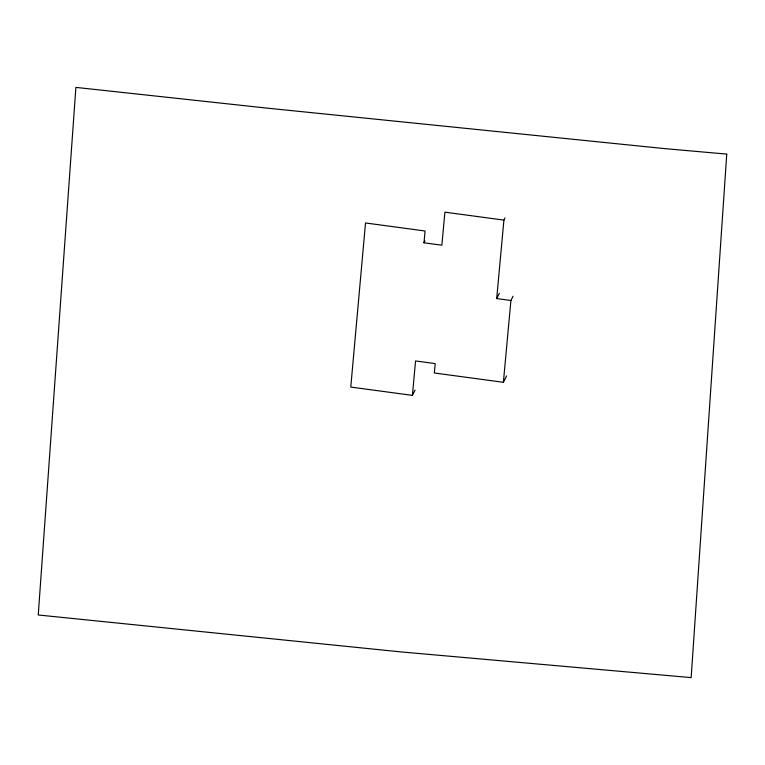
<?xml version="1.0" encoding="UTF-8"?>
<svg xmlns="http://www.w3.org/2000/svg" width="765" height="765" viewBox="0 0 765 765"><rect width="100%" height="100%" fill="white"/><g stroke="black" fill="none" stroke-linecap="round" stroke-linejoin="round"><path stroke-width="1.15" d="M504.967 217.987L503.906 220.11L444.905 212.154L441.874 245.202L423.992 242.792L425.072 231.001L365.517 222.969L350.772 387.071L412.402 395.371L415.06 390.074M412.402 395.371L415.558 360.956L435.199 363.605L434.338 372.985L503.389 382.299L506.593 375.931M513.038 296.237L510.905 300.482L496.695 298.57L503.906 220.11M503.389 382.299L510.905 300.482M423.992 242.792L424.948 240.879M496.695 298.57L499.363 293.263M726.75 154.109L691.158 677.608L400.554 651.876L38.25 614.984L75.888 87.392L264.958 107.903L664.823 148.63L726.75 154.109"/></g></svg>
